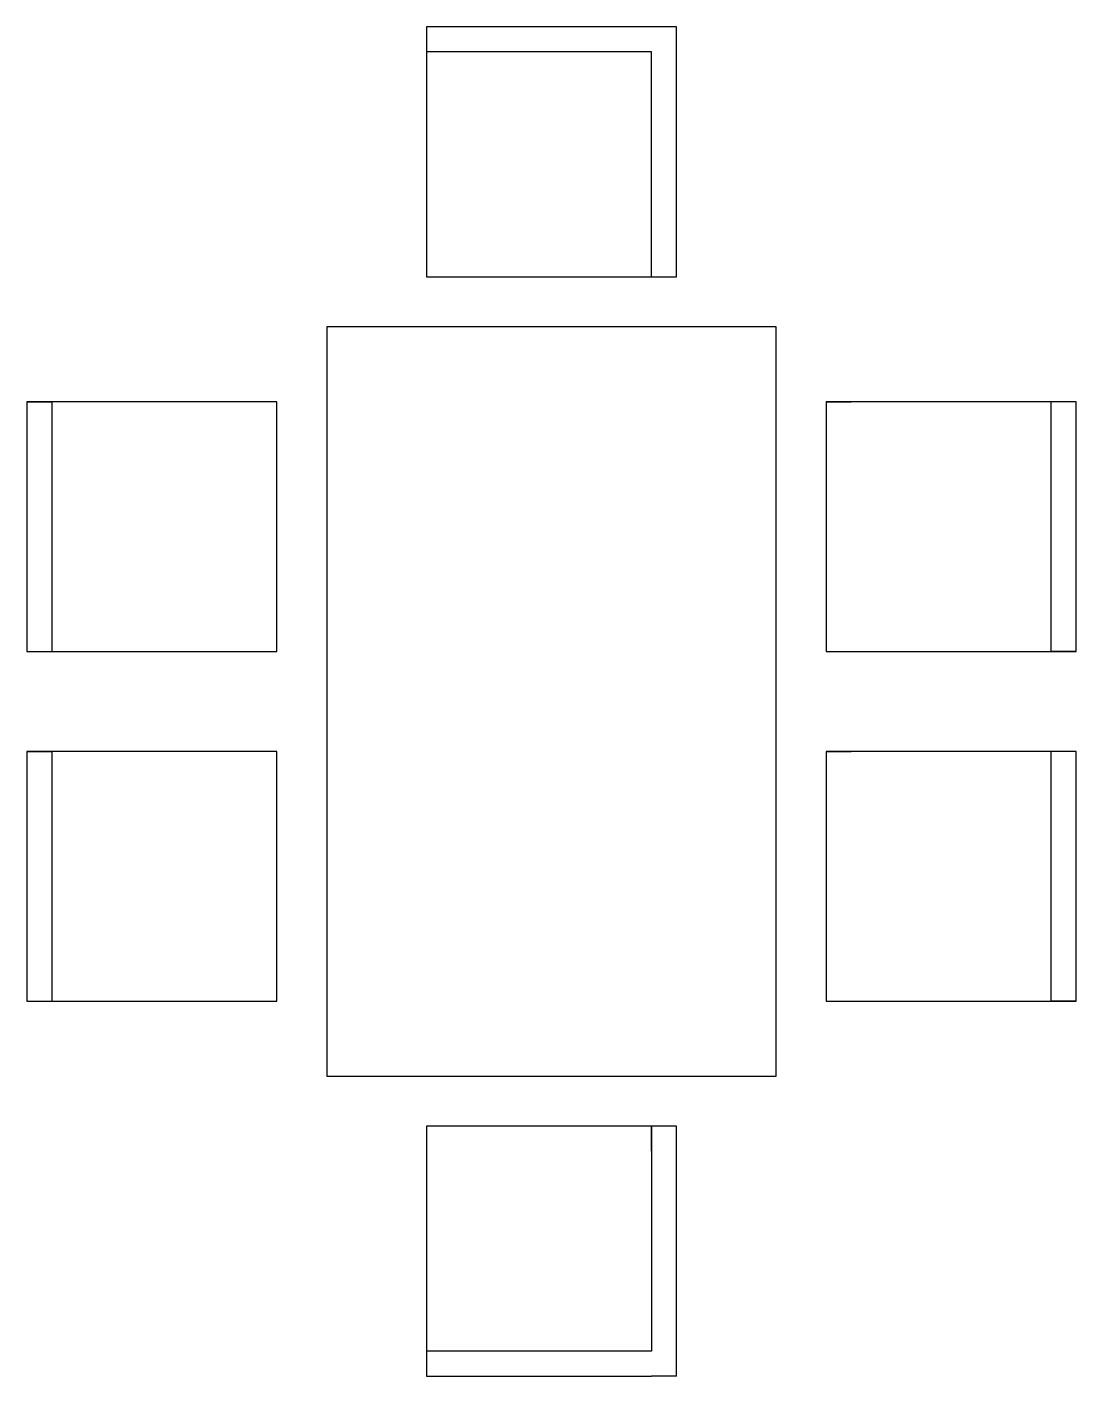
# Model space of a CAD drawing. Header units: millimetres. Extents: x 1708 to 3652, y 264 to 1068.
# Drawn here: x 1708.3 to 1918.3, y 263.9 to 533.9 of the extents above.
import ezdxf

# ---------------------------------------------------------------- set-up
doc = ezdxf.new("R2010")
doc.units = ezdxf.units.MM

msp = doc.modelspace()

# ---------------------------------------------------------------- linework, layer by layer
for p, q in [((1838.28, 533.86), (1788.28, 533.86)), ((1788.28, 533.86), (1788.28, 483.86)), ((1838.28, 483.86), (1838.28, 533.86)), ((1833.28, 528.86), (1788.28, 528.86)), ((1833.28, 483.86), (1833.28, 528.86)), ((1788.28, 483.86), (1813.28, 483.86)), ((1813.28, 483.86), (1838.28, 483.86)), ((1813.28, 483.86), (1833.28, 483.86)), ((1858.28, 473.86), (1768.28, 473.86)), ((1768.28, 473.86), (1768.28, 323.86)), ((1858.28, 323.86), (1858.28, 473.86)), ((1758.28, 458.86), (1708.28, 458.86)), ((1708.28, 458.86), (1708.28, 408.86)), ((1708.28, 458.86), (1713.28, 458.86)), ((1713.28, 458.86), (1713.28, 408.86)), ((1758.28, 433.86), (1758.28, 458.86)), ((1918.28, 458.86), (1868.28, 458.86)), ((1868.28, 458.86), (1868.28, 408.86)), ((1868.28, 458.86), (1873.28, 458.86)), ((1913.28, 408.86), (1913.28, 458.86)), ((1918.28, 433.86), (1918.28, 458.86)), ((1758.28, 408.86), (1758.28, 433.86)), ((1918.28, 408.86), (1918.28, 433.86)), ((1708.28, 408.86), (1758.28, 408.86)), ((1868.28, 408.86), (1918.28, 408.86)), ((1918.28, 408.86), (1913.28, 408.86)), ((1758.28, 388.86), (1708.28, 388.86)), ((1708.28, 388.86), (1708.28, 338.86)), ((1708.28, 388.86), (1713.28, 388.86)), ((1713.28, 388.86), (1713.28, 338.86)), ((1758.28, 363.86), (1758.28, 388.86)), ((1918.28, 388.86), (1868.28, 388.86)), ((1868.28, 388.86), (1868.28, 338.86)), ((1868.28, 388.86), (1873.28, 388.86)), ((1913.28, 338.86), (1913.28, 388.86)), ((1918.28, 363.86), (1918.28, 388.86)), ((1758.28, 338.86), (1758.28, 363.86)), ((1918.28, 338.86), (1918.28, 363.86)), ((1708.28, 338.86), (1758.28, 338.86)), ((1868.28, 338.86), (1918.28, 338.86)), ((1918.28, 338.86), (1913.28, 338.86)), ((1768.28, 323.86), (1858.28, 323.86)), ((1838.28, 313.86), (1788.28, 313.86)), ((1788.28, 313.86), (1788.28, 263.86)), ((1833.28, 308.86), (1833.28, 313.86)), ((1833.28, 313.86), (1833.28, 268.86)), ((1838.28, 263.86), (1838.28, 313.86)), ((1833.28, 268.86), (1788.28, 268.86)), ((1788.28, 263.86), (1813.28, 263.86)), ((1813.28, 263.86), (1833.28, 263.86)), ((1838.28, 263.86), (1833.28, 263.86))]:
    msp.add_line(p, q)

doc.saveas('drawing.dxf')
